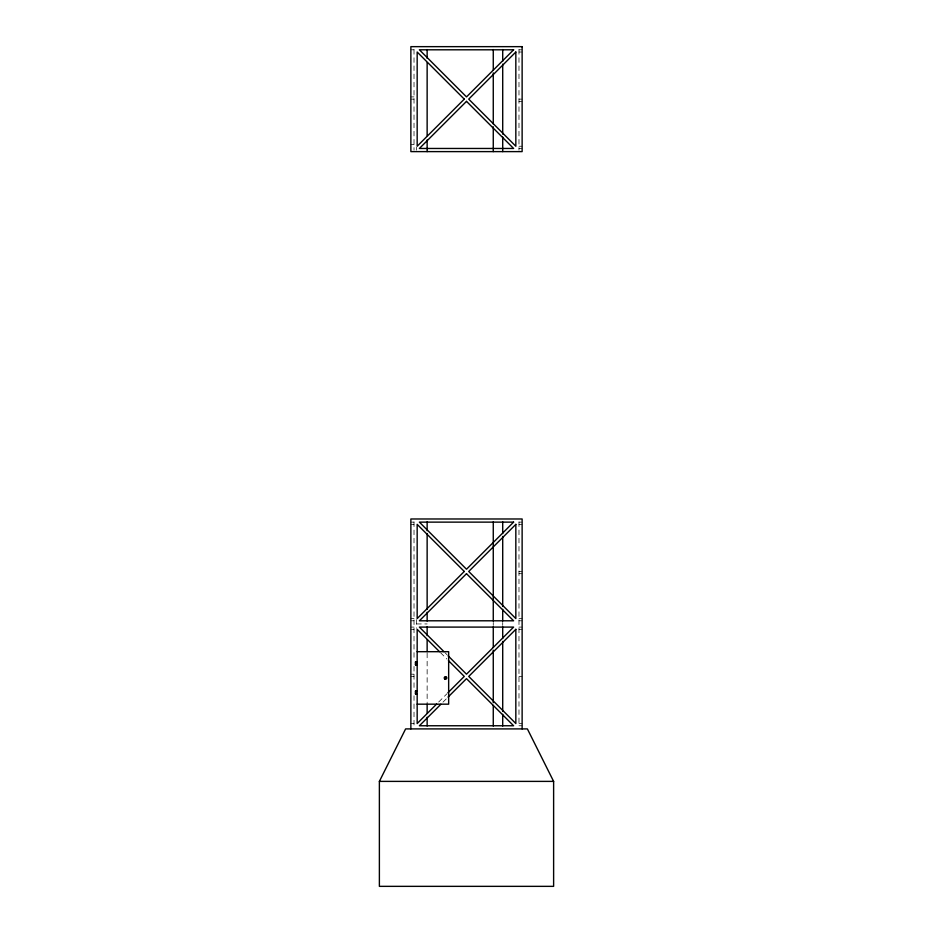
<?xml version="1.0" encoding="UTF-8"?>
<svg xmlns="http://www.w3.org/2000/svg" width="933" height="933" viewBox="0 0 933 933"><rect width="100%" height="100%" fill="white"/><g stroke="black" fill="none" stroke-linecap="round" stroke-linejoin="round"><path stroke-width="0.7" stroke-dasharray="4.67 3.5" d="M438.673 702.024L446.86 693.837M442.942 702.199L447.047 698.106M410.87 49.799L414.019 49.799M518.981 49.799L522.13 49.799M518.981 52.026L522.13 52.026M410.87 96.904L414.019 96.904M410.87 99.131L414.019 99.131M518.981 99.131L522.13 99.131M518.981 101.359L522.13 101.359M410.87 144.662L414.019 144.662M518.981 146.236L522.13 146.236M518.981 148.464L522.13 148.464M410.87 522.13L414.019 522.13M518.981 522.13L522.13 522.13M410.87 524.358L414.019 524.358M518.981 524.358L522.13 524.358M518.981 571.462L522.13 571.462M518.981 573.69L522.13 573.69M410.87 618.567L414.019 618.567M518.981 618.567L522.13 618.567M410.87 620.795L414.019 620.795M518.981 620.795L522.13 620.795M416.643 623.944L427.139 623.944M410.87 627.093L414.019 627.093M518.981 627.093L522.13 627.093M410.87 629.32L414.019 629.32M518.981 629.32L522.13 629.32M410.87 674.197L414.019 674.197M410.87 676.425L414.019 676.425M518.981 676.425L522.13 676.425M410.87 723.53L414.019 723.53M518.981 723.53L522.13 723.53M518.981 725.757L522.13 725.757M444.994 652.692L447.047 654.756M440.516 652.668L446.86 659.013M518.981 49.566L518.981 150.155M518.981 521.897L518.981 725.991M502.712 622.486L502.712 625.402M493.265 622.486L493.265 625.402M427.139 653.1L427.139 702.666M416.643 147.239L416.643 150.155M416.643 619.57L416.643 628.317M414.019 49.566L414.019 150.155M414.019 521.897L414.019 660.727M414.019 666.43L414.019 689.545M414.019 695.785L414.019 725.991"/><path stroke-width="1.4" d="M379.381 781.388L405.622 728.906L527.378 728.906L553.619 781.388L553.619 886.35L379.381 886.35L379.381 781.388L553.619 781.388M436.621 704.077L417.168 723.53L417.168 629.32L439.525 651.677M447.887 692.811L464.272 676.425L448.435 660.587M440.901 704.252L419.395 725.757L513.605 725.757L466.5 678.653L448.062 697.079M417.168 651.689L448.656 651.689L448.656 704.17L417.168 704.17M417.168 661.87L415.5 661.87L415.488 664.914L417.168 664.914M415.5 662.185L417.168 662.185M415.5 664.599L417.168 664.599M417.168 690.945L415.5 690.945L415.488 693.989L417.168 693.989M415.5 691.26L417.168 691.26M415.5 693.674L417.168 693.674M443.98 651.677L419.395 627.093L513.605 627.093L466.5 674.197L448.062 655.771M522.13 728.906L522.13 518.981L410.87 518.981L410.87 728.906M502.712 49.566L502.712 61.228M502.712 64.144L502.712 134.119M502.712 137.034L502.712 151.613M502.712 521.897L502.712 533.559M502.712 536.475L502.712 606.45M502.712 609.366L502.712 621.028M502.712 626.859L502.712 638.522M502.712 641.438L502.712 711.413M502.712 714.328L502.712 725.991M493.265 49.566L493.265 70.138M493.265 72.891L493.265 123.914M493.265 126.83L493.265 151.613M493.265 521.897L493.265 621.028M493.265 626.859L493.265 647.432M493.265 650.184L493.265 702.666M493.265 705.418L493.265 725.991M427.139 49.566L427.139 58.312M427.139 62.686L427.139 135.577M427.139 139.95L427.139 151.613M427.139 521.897L427.139 530.644M427.139 533.559L427.139 609.366M427.139 612.281L427.139 621.028M427.139 626.859L427.139 635.606M427.139 639.98L427.139 651.642M427.139 704.123L427.139 712.87M427.139 717.244L427.139 725.991M416.596 661.87L416.596 664.914M415.651 661.87L415.651 664.914M415.651 690.945L415.651 693.989M444.691 677.72C445.729 680.927 447.187 675.457 444.691 677.72M464.272 99.131L417.168 146.236L417.168 52.026L464.272 99.131M513.605 49.799L466.5 96.904L419.395 49.799L513.605 49.799M466.5 101.359L419.395 148.464L513.605 148.464L466.5 101.359M515.832 52.026L468.728 99.131L515.832 146.236L515.832 52.026M464.272 571.462L417.168 618.567L417.168 524.358L464.272 571.462M513.605 522.13L466.5 569.235L419.395 522.13L513.605 522.13M466.5 573.69L419.395 620.795L513.605 620.795L466.5 573.69M515.832 524.358L468.728 571.462L515.832 618.567L515.832 524.358M515.832 629.32L468.728 676.425L515.832 723.53L515.832 629.32M522.13 46.65L410.87 46.65L410.87 151.613L522.13 151.613L522.13 46.65M445.612 677.405L445.403 678.454L445.612 677.405M444.878 679.026A1.26 1.26 0 0 0 446.767 677.929A1.26 1.26 0 0 0 444.878 676.845A1.26 1.26 0 0 0 444.878 679.026"/></g></svg>
